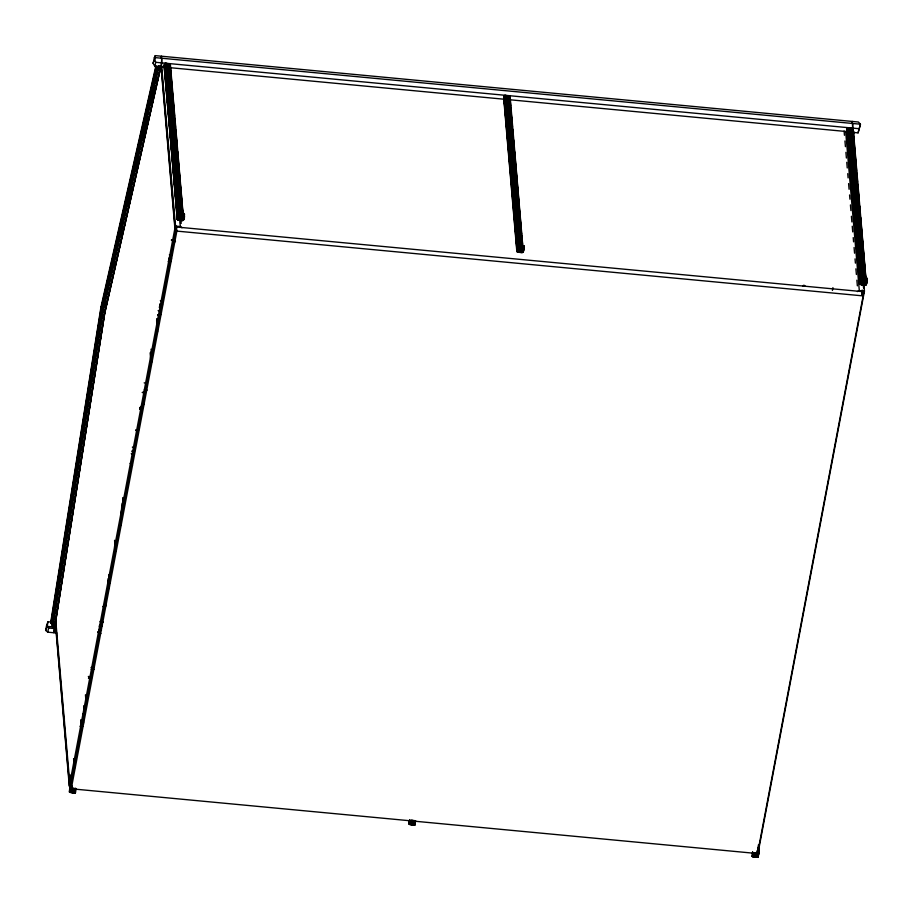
<?xml version="1.0" encoding="UTF-8"?>
<svg xmlns="http://www.w3.org/2000/svg" width="913" height="913" viewBox="0 0 913 913"><rect width="100%" height="100%" fill="white"/><g stroke="black" fill="none" stroke-linecap="round" stroke-linejoin="round"><path stroke-width="1.37" d="M757.927 850.094L758.988 846.796L757.927 850.46M758.806 847.013L758.635 851.042L758.338 845.689M757.916 850.87L758.577 850.688L759.102 847.002M752.392 856.428L758.258 857.296L759.125 847.709L757.995 847.241M161.213 57.063L161.396 56.172L161.852 62.883L161.065 67.06L154.913 66.478L153.053 63.214L155.256 55.625L858.403 122.022L860.457 124.214L858.06 132.864L853.141 132.408M852.719 123.483L852.708 128.105L852.251 121.406L852.069 122.296M161.863 58.249L161.042 66.832L165.299 67.231M177.088 217.705L179.222 213.037L183.935 213.482C185.978 222.35 181.881 220.318 177.636 219.634L164.078 65.976L165.173 63.294L170.366 64.264L183.125 214.35M184.494 214.464L183.89 217.305L178.537 216.689M522.829 246.43L510.082 96.333L504.878 95.374L504.216 95.785L517.169 250.493L518.926 245.118L524.21 246.111L522.556 252.604L521.072 251.497L519.919 252.422L519.36 251.337M524.199 247.035L523.594 249.386L518.881 248.941L518.344 245.985M865.57 277.906L862.066 277.518L860.366 283.509L860.286 280.325L860.4 281.718M865.969 278.83L853.221 128.733L848.017 127.774L847.013 129.988L860.08 283.806L865.695 285.004L867.316 281.352L867.35 278.511L860.845 277.449L859.681 280.542L860.811 281.113M758.52 851.703L758.623 846.534M758.555 851.19C758.429 848.143 759.993 849.809 757.927 849.98L757.094 857.318M69.947 785.454L69.993 787.976M70.141 785.351L69.81 786.675L70.952 786.869M70.29 785.625L69.97 786.504M70.347 785.226L69.776 787.2L70.906 787.326M70.369 785.465L70.267 787.257M71.659 785.18L70.826 792.518L69.548 791.948M757.619 850.003L756.797 857.25M758.84 851.361L758.806 850.722M120.379 525.534L121.68 507.035M120.573 525.899L122.171 503.131M121.509 516.553L122.205 506.601M121.589 517.545L122.593 503.314M122.787 500.472L122.993 497.619M122.08 516.016L123.381 497.517M122.216 515.685L123.426 498.601M70.096 787.177L70.952 786.139L70.175 792.45M757.299 850.95L758.509 851.064L758.783 852.183L758.771 853.062L757.379 853.027M758.509 851.064L758.589 853.016M70.826 792.518C75.756 788.798 66.341 787.12 71.773 787.257M69.89 788.775L69.913 787.177M758.326 853.13L758.429 852.091L757.208 851.977M71.088 792.507L75.402 792.815L75.847 788.524L75.357 789.677L70.643 789.231L69.776 787.782L69.605 792.085M69.776 787.782L69.548 792.256M71.979 788.318L71.397 792.564M72.241 788.33L71.659 792.564M75.984 788.638L72.812 788.387L72.23 792.61M73.12 788.433L72.538 792.678M73.394 788.444L72.812 792.667M73.691 788.49L73.108 792.735M73.964 788.501L73.382 792.724M74.261 788.535L73.679 792.781M74.535 788.547L73.953 792.781M74.832 788.592L74.25 792.838M75.357 789.677L75.585 788.273M409.777 820.935L409.629 819.988M409.8 820.034L410.348 821.301L415.575 821.666M410.462 820.285L409.88 824.53L415.118 824.895L415.404 821.266L415.118 824.895M415.689 820.719L411.375 820.353L410.804 824.587M411.683 820.399L411.101 824.644M411.957 820.41L411.375 824.633M412.254 820.456L411.672 824.701M412.528 820.467L411.946 824.69M412.824 820.502L412.242 824.747M413.098 820.513L412.516 824.747M413.395 820.559L412.813 824.804M413.669 820.57L413.087 824.804M413.966 820.616L413.384 824.861M414.24 820.627L413.657 824.85M414.548 820.673L413.954 824.918M415.187 820.73L414.605 824.975M752.266 856.143L752.563 852.206M752.677 853.119L752.632 852.251M752.7 852.32L752.278 856.474M752.769 852.388L753.487 853.701L758.714 854.066M754.252 852.742L753.67 856.987M754.515 852.753L753.933 856.987M754.823 852.799L754.241 857.045M755.085 852.81L754.515 857.033M755.393 852.856L754.811 857.102M755.667 852.868L755.085 857.09M755.964 852.902L755.382 857.147M756.238 852.913L755.656 857.147M756.535 852.959L755.953 857.204M756.809 852.97L756.226 857.204M757.105 853.016L756.523 857.261M758.771 853.062L757.744 857.375M758.383 852.833L758.669 853.952L758.486 852.81M69.434 792.005L69.708 788.364M71.967 792.621L72.812 788.387M74.9 792.895L75.574 788.923L75.402 792.815M409.366 820.319L409.127 823.743M409.88 824.53L409.252 824.336L409.481 820.582M410.53 824.587L411.375 820.353M414.981 823.48L415.232 820.878M752.392 856.736L752.791 853.062M753.02 856.93L753.602 852.685L753.008 852.491M758.167 855.686L758.418 853.393M155.838 66.113L100.989 306.928L50.774 622.095L52.886 627.048L54.529 627.208L104.744 312.041L160.859 65.69M50.888 623.476L101.103 308.309L156.271 66.113M51.596 623.499L101.811 308.32L156.979 66.124M52.292 625.964L102.507 310.785L158.303 65.827M52.589 625.998L102.804 310.831L158.6 65.862M52.886 627.048L103.101 311.881L159.216 65.531M175.969 229.528L174.897 228.376L160.973 66.17L104.812 312.725L54.62 627.904L104.858 312.52M53.49 625.964L53.319 626.934L47.179 626.386L45.65 630.415L47.796 632.173L53.935 632.755L54.734 628.578L48.583 627.996L46.723 624.732L48.047 621.764L51.733 622.118M45.65 630.415L46.723 624.732M47.179 626.386L48.047 621.764M154.377 60.247L155.256 55.625M47.796 632.173L48.583 627.996M154.913 66.478L155.701 62.301L154.137 57.519L860.457 124.214L858.06 132.864M164.078 65.976L164.488 66.9M71.876 786.276L69.297 786.036L175.342 226.059L180.489 226.538L181.972 227.782M862.899 291.681L176.506 227.006L70.917 784.666L71.26 788.775L757.539 853.575L863.139 295.903L862.785 291.806L862.26 294.602M71.26 788.775L176.86 231.103L176.506 227.006M518.881 248.941L517.568 252.205L516.724 250.185L503.714 98.456L504.216 95.785M847.013 129.988L846.853 130.856L847.972 131.438M832.405 290.437L832.93 287.652M862.192 290.094L862.431 295.025M861.381 281.17L865.547 281.09L866.14 277.906M758.418 851.099L864.451 291.121L863.846 284.023M104.858 312.725L160.973 66.375M853.358 134.759L853.986 131.986M105.577 306.437L106.524 302.283M114.456 267.623L115.723 262.088M121.749 235.748L123.015 230.202M128.402 206.635L130.297 198.315M130.936 195.542L132.202 189.995M136.642 170.594L139.495 158.12M143.934 138.708L148.682 117.914M152.174 102.667L155.975 86.027M156.614 83.266L157.881 77.719M159.467 70.78L160.414 66.626M177.442 215.845L178.64 213.482M178.081 216.073L177.773 218.766L178.64 213.916M179.222 213.037L178.058 218.047L177.898 216.552M177.145 219.04C178.069 220.855 179.701 213.882 178.092 215.639M179.861 213.106L179.37 215.89L180.432 213.151M178.754 215.651L178.446 219.508L177.989 220.17L177.35 219.497M180.146 213.254L179.37 215.89L178.286 215.605C176.608 217.545 177.852 220.227 178.218 216.335M182.68 215.959L182.041 217.02C178.811 214.897 179.964 222.452 177.236 219.325M180.717 213.3L179.884 215.982L181.014 213.208M180.101 216.826L179.222 219.805L178.286 219.691M180.386 216.974L179.347 220.193L177.636 219.634M181.288 213.357L180.454 216.039L181.584 213.265M180.671 216.883L179.644 220.079L178.594 219.588M180.957 217.032L179.918 220.25L178.503 220.181M181.87 213.414L181.025 216.096L182.155 213.311M181.242 216.94L180.215 220.136L179.165 219.634M181.527 217.089L179.918 220.25M182.44 213.471L181.596 216.153L182.726 213.368L169.886 63.739M181.813 216.986C180.123 222.544 179.016 218.412 180.489 226.538M182.098 217.146L181.071 220.353M183.011 213.516L182.166 216.198L179.233 215.468L177.647 216.107L164.511 63.705M182.383 217.043L181.356 220.238L179.735 219.691M183.559 216.758L183.308 215.856C172.203 214.19 184.78 218.412 183.296 213.425M182.668 217.191L181.641 220.41L180.797 219.371M183.935 213.482L183.057 216.13M184.506 214.03C182.532 221.95 183.97 214.623 183.251 217.226L182.212 220.467L181.367 219.417M183.924 218.104L184.483 215.457M178.389 219.999L182.851 220.524L184.472 216.438M504.878 95.374L517.477 248.302L518.344 245.551M518.481 246.248L517.226 251.109L516.884 249.317L517.785 248.153L517.568 249.181M518.926 245.118L517.762 250.128C517.043 252.422 518.002 246.442 516.849 250.265M517.055 251.577L518.458 247.731M519.851 245.323L519.018 248.005L519.577 245.175L506.658 95.545M519.52 248.998L518.481 252.216L516.952 251.406M520.433 245.38L519.725 247.925L518.904 247.902M519.805 248.907L518.938 251.885L517.568 252.205L503.965 97.12M520.718 245.289L519.954 247.902L518.744 247.834M520.09 249.055C520.718 251.086 517.842 253.985 517.842 250.767M521.003 245.437L520.227 248.074L517.625 248.142M520.376 248.964L519.349 252.159L516.849 251.109M521.574 245.494C522.441 249.375 517.317 248.427 520.148 245.232L507.24 95.591M520.661 249.112L519.634 252.33L518.481 252.216M520.946 249.009L519.919 252.216L517.603 250.995M522.909 246.019C521.437 244.878 522.11 249.671 519.794 247.765M521.232 249.158L520.513 251.805L518.299 251.657M521.528 249.066C522.11 250.63 519.634 254.054 519.052 251.429M522.715 245.597C523.514 249.249 518.983 248.359 517.888 247.103M521.802 249.215L520.775 252.433L519.634 252.33M522.099 249.123L521.072 252.319L519.931 251.383M523.001 245.506C524.119 247.914 519.908 248.496 522.887 248.188L523.411 248.804L523.092 247.72L517.797 247.72M522.384 249.272C523.046 251.337 520.25 253.905 519.623 251.486M523.651 245.563C521.928 247.332 523.617 249.489 522.887 248.188M523.092 248.074L521.916 252.547L521.072 251.497M523.64 249.694L524.21 246.111M523.48 250.413L524.188 247.526M524.176 248.519L523.172 252.091L521.346 252.49M860.149 283.315L861.484 277.951M860.366 283.509L862.066 277.518M860.08 283.806L861.621 278.648M847.355 128.185L860.366 279.914C860.765 281.683 861.644 278.488 862.02 281.341L860.982 284.559L860.194 283.977M867.316 281.352L866.734 281.786C862.477 278.545 861.815 287.766 860.343 283.11L847.184 129.053M862.945 281.307L861.347 284.662L859.852 282.585L846.922 130.445M863.23 281.455L862.351 284.445L861.347 284.662M863.515 281.364L862.488 284.559L861.233 284.479M864.428 277.735L863.595 280.405L860.4 280.2M863.801 281.512L862.192 284.673M864.086 281.409L863.059 284.616L861.644 284.548M849.798 127.946L862.637 277.62C859.818 281.021 866.095 281.706 864.999 277.792M864.371 281.569L862.762 284.73M850.368 127.991L863.207 277.678C859.738 281.136 865.387 281.843 865.284 277.94M865.57 277.849L864.805 280.474L861.689 279.812M864.657 281.466L863.789 284.445L862.842 284.331M864.942 281.615L863.915 284.833M865.855 277.997C866.289 282.277 862.26 279.583 865.798 279.755M865.239 281.524C865.535 285.073 861.564 284.833 865.695 285.004L867.327 280.417M865.513 281.672L864.485 284.89L863.721 284.274M865.809 281.581L864.782 284.776L862.271 284.274M866.779 277.963C864.349 280.302 867.727 282.197 866.152 280.337L863.755 280.462L863.378 279.732M865.901 283.578C867.578 276.593 862.454 288.519 866.311 284.491M866.152 282.745L867.35 278.511M867.339 278.944L866.22 284.069L866.791 281.101M867.339 279.435L866.175 283.954L860.891 282.962M178.069 216.564L177.83 217.659M178.218 216.826L177.807 218.207M178.206 217.819L178.069 218.207M183.867 216.438L183.387 215.651L178.172 215.034L177.305 218.835L177.476 216.164L177.784 217.602L177.145 218.184L164.169 65.508M183.935 217.123L183.593 217.362M183.639 219.314C182.805 217.716 183.479 220.809 183.912 218.606M517.694 248.427L517.637 250.573M517.922 248.907L517.774 250.288M523.309 249.443L523.651 248.701L523.537 249.5M523.628 250.676L523.081 251.668L522.761 251.178M860.925 280.553L860.754 282.939L860.833 280.827M866.346 283.989L866.699 281.375L866.22 284.069M866.779 282.094L866.106 283.76M153.053 63.214L153.932 61.228M178.526 215.559L177.841 216.176L178.777 214.167M182.977 218.835L183.262 219.554L183.775 219.017M518.47 247.229L517.545 248.256M517.545 249.728L517.603 248.621M523.571 248.519L523.023 247.937C519.394 248.051 521.266 248.895 521.859 245.392L508.952 95.762M860.685 280.656L861.61 279.629M861.062 281.307L860.674 282.128M866.779 281.592L866.483 283.795M177.864 217.1L177.989 216.347M183.125 218.538L183.148 219.246M523.081 251.668L523.503 250.561L523.206 251.589M860.708 281.581L861.062 280.805M866.654 282.437L866.38 282.95L865.969 282.243M183.445 217.146L183.627 217.796M183.308 218.709L183.502 219.508M517.637 249.055C516.804 251.68 517.283 245.38 517.009 250.915M860.651 281.158L860.639 282.083L860.742 281.021M860.731 282.026L860.651 283.167M178.081 217.682L177.373 218.275M183.581 217.283L183.844 216.906M517.808 249.226L517.329 249.957M860.948 281.626L860.217 281.969M177.841 217.032L177.396 216.666M177.681 218.755L177.305 217.18M523.126 249.637L523.092 249.044M523.195 250.516L522.944 250.904M860.514 281.786C860.525 279.892 860.149 285.427 860.776 281.455M866.289 281.626L866.437 281.763M517.933 248.404L517.477 249.329L516.975 248.85M183.342 216.723L183.171 217.728L183.513 217.26M517.112 251.075L517.169 250.493M860.251 283.475L860.388 280.565L860.685 281.512L847.275 128.585M865.969 283.019L866.117 282.574M177.624 217.454L177.521 216.415M177.305 218.835L177.225 217.682M517.511 248.758L516.918 250.641M523.046 248.793L523.149 249.226M860.4 282.482L860.24 281.147M177.989 217.397L177.407 217.442M182.532 216.05L178.925 215.662M181.059 219.519L181.938 220.295L183.114 216.621M519.474 247.959L520.524 247.959L521.289 245.335L508.381 95.705M523.138 251.086L517.751 250.55M860.491 280.588L862.009 280.097M862.26 279.869L865.01 280.679L865.604 279.971M177.213 218.572L164.431 64.115M183.456 216.507L182.92 215.719L183.034 217.796L183.387 216.974M860.32 282.254L860.32 283.053M865.832 282.448L866.232 281.444M865.889 282.779L866.049 281.706M517.397 250.835L517.123 249.523M522.818 248.69L522.875 249.808L523.012 248.473M859.989 282.665L860.194 280.782M522.567 247.822L521.745 249.101L518.242 248.77M522.647 249.626L521.643 252.376L520.501 251.44M758.897 847.253L757.916 849.763M759.045 848.029L758.635 848.645M758.623 847.937L758.749 848.611M141.949 405.532L144.014 403.614M139.746 407.78L143.877 403.945M139.655 408.488L144.071 404.311M139.86 408.853L142.428 406.411M139.723 409.184L142.816 406.308M183.467 220.01C182.691 221.46 180.945 218.458 182.212 220.467M517.477 248.302L518.162 247.743M523.172 252.091L522.168 252.467M860.617 280.702L861.301 280.143M183.604 219.805L177.75 219.246M523.32 251.885L517.454 251.326M860.765 280.542L861.37 280.04M866.448 284.285L860.594 283.726M178.332 215.685L177.704 216.198L178.457 215.662L165.173 63.294M182.577 220.569L183.33 220.09M518.048 247.754L517.409 248.279L517.991 247.674M860.548 280.679L861.244 280.177L848.017 127.774M865.421 285.05L866.608 283.954M178.001 215.89L178.594 215.411M183.753 219.474L177.898 218.926M517.705 247.959L518.299 247.491M523.469 251.554L520.809 251.703L521.768 252.627M860.845 280.359L861.438 279.892M182.463 220.387L183.011 219.588L180.306 219.748M865.307 284.867L866.175 284.571M183.912 219.029L178.046 218.481M517.294 248.028L517.945 247.537M860.434 280.428L863.093 280.302L863.858 277.689L850.95 128.048M517.26 247.8L517.911 247.343M860.366 279.914L865.444 280.428M864.451 291.121L859.304 290.642L857.41 291.567M69.742 783.708L71.203 782.806L70.712 777.123M862.557 294.363L864.018 293.45L863.778 290.608M181.79 215.936L183.707 216.735M519.314 247.891L521.665 248.074L522.43 245.449L509.591 95.819M861.735 280.006L863.367 280.474L864.143 277.837L851.213 128.197M860.411 282.939L860.286 282.197M75.186 792.61L75.06 792.028M409.538 820.719L409.252 824.028M758.429 853.723L758.258 857.296L757.904 856.816M103.329 606.243L106.011 605.182M103.295 606.415L106.011 605.365M103.272 606.666L105.976 605.616M103.272 606.837L105.942 605.787M182.064 220.558L178.8 220.067M521.494 252.456L518.207 252.262M519.782 252.296L518.093 252.079M862.922 284.696L862.1 284.422M865.376 280.519L863.07 279.812M863.995 284.434L865.056 284.947M520.227 252.308L521.528 252.399M863.413 284.377L862.682 284.479M179.964 215.194L178.88 215.525M182.668 215.799L180.694 215.902M522.373 247.868L520.57 247.925M518.801 251.646L520.376 252.296M865.513 280.268L863.812 280.553L863.641 279.869M179.656 215.285C178.868 216.176 181.036 216.381 179.393 215.148M518.219 251.223L516.781 250.71M861.05 283.726L859.989 283.509M177.316 216.575L176.837 216.061L178.001 212.98L183.205 213.939M522.145 245.54L517.705 245.049L516.884 246.339L517.032 248.656M864.794 279.983L866.791 280.668M804.376 285.37L803.566 285.29M138.742 429.236L135.911 430.08L138.742 429.407M135.889 430.32L138.719 429.646M135.889 430.491L138.685 429.806M157.755 315.042L160.608 314.529M157.721 315.247L160.608 314.745M157.709 315.464L160.574 314.951M409.412 823.458L409.252 824.336M758.931 851.281L758.851 852.171M752.552 855.858L752.449 856.565M155.701 62.301L858.848 128.687M170.971 67.767L504.341 99.243M510.013 99.779L847.641 131.655M179.165 216.86L179.815 216.929M862.02 281.341L862.659 281.398M521.334 251.646L521.985 251.714M866.015 284.422L860.742 283.395M522.065 252.148L520.193 251.543M802.789 285.883L805.357 286.134M176.86 231.103L863.139 295.903M169.339 254.875L172.169 255.138M168.7 258.185L171.541 258.459M168.608 259.338L171.439 259.612M168.152 261.358L170.982 261.62M160.346 300.674L163.176 300.936M159.718 303.995L162.548 304.257M159.627 305.147L162.457 305.41M159.159 307.156L161.989 307.419M158.12 310.637L160.962 310.899M104.744 312.041L103.101 311.881L100.989 306.928M144.163 382.855L146.993 383.129M144.265 389.862L147.096 390.136M142.439 392.305L145.281 392.567M142.268 392.567L145.099 392.83M132.351 447.119L135.181 447.381M131.632 451.159L134.462 451.421M131.221 453.727L134.051 453.989M100.133 621.331L102.964 621.593M100.247 621.981L103.078 622.244M99.597 624.675L102.439 624.937M99.083 626.09L101.914 626.352M98.661 630.084L101.491 630.347M56.766 632.96L53.935 632.686L54.369 624.321M91.003 667.471L93.834 667.745M91.152 669.183L93.982 669.457M88.321 676.487L91.163 676.75M88.629 678.017L91.46 678.279M88.47 678.199L91.3 678.462M79.933 726.2L82.763 726.474M757.995 848.086L759.125 848.508M757.973 849.01L759.102 849.352M864.223 279.926L865.319 280.565M864.063 284.81L863.253 284.525M862.351 284.639L861.53 284.365M181.219 220.33L180.489 219.462M180.078 220.227L179.347 219.36M171.473 239.765L175.444 241.454M171.484 240.062L175.444 241.66M171.45 240.279L174.086 241.34M98.068 631.785L100.59 633.234M97.999 632.116L100.59 633.462M100.567 633.69L97.999 632.332L100.533 633.782M758.577 851.475L758.897 850.562M862.842 279.914L866.254 280.759M521.163 247.914L522.304 248.028L521.449 247.868M180.34 215.936L178.206 215.274L177.59 215.947M861.929 279.709L862.796 280.428L863.561 277.78L850.642 128.14M130.137 463.405L132.488 465.185M177.008 218.116L177.556 219.188L177.065 218.629M866.083 280.485L866.631 281.09M522.944 248.085L523.491 248.69M183.239 216.004L183.787 216.621M866.551 281.204L864.531 279.834M860.445 283.932L860.982 284.559M517.306 251.532L517.842 252.159M177.601 219.462L178.138 220.079M865.809 280.382L866.3 280.976M522.67 247.982L523.16 248.576M866.471 281.25L865.844 280.519M860.32 284.011L860.833 284.651M517.18 251.611L517.694 252.25M183.114 216.141L183.627 216.78M177.476 219.542L177.989 220.17M522.715 248.119L523.206 248.735L522.761 248.199M182.999 216.05L183.502 216.666M758.931 849.786L758.669 848.919M865.262 280.542L865.102 279.892M523.343 251.395L523.126 250.721M865.958 281.09L865.969 281.809L865.695 279.515M516.884 249.317L503.873 97.588M183.262 217.42L183.068 217.465M177.259 216.78L177.544 218.013M516.929 249.763L517.192 250.653M183.148 216.963L183.445 217.83M517.26 250.082L517.02 249.249M861.998 280.165L862.99 277.723L850.06 128.082M518.664 252.136L518.481 251.383M862.5 279.766L863.938 280.531L864.714 277.894L851.783 128.242M853.176 131.016L853.895 139.495M854.146 142.314L855.721 160.677M855.96 163.495L856.565 170.56M856.805 173.379L857.535 181.858M857.775 184.677L859.35 203.04M859.59 205.859L860.32 214.338M860.56 217.157L862.134 235.52M862.374 238.339L862.979 245.403M863.219 248.222L863.949 256.701M864.189 259.52L864.794 266.585M865.033 269.403L865.764 277.883M852.731 128.219L865.672 278.339M853.141 134.531L853.518 139.472M854.112 145.829L854.488 150.771M854.967 156.42L855.435 161.361M855.926 167.011L856.291 171.245M856.896 178.297L857.261 182.543M857.741 188.192L858.117 193.134M858.711 199.479L859.076 203.725M859.555 209.374L859.932 214.315M860.525 220.661L860.902 225.614M861.37 230.555L861.746 235.497M862.34 241.842L862.705 246.088M863.184 251.737L863.675 257.386M864.155 263.024L864.52 267.269M865.01 273.626L865.786 282.026M853.176 136.402L853.438 139.883M854.146 147.701L854.385 150.531M854.99 157.584L855.355 161.818M855.96 168.882L856.2 171.712M856.805 178.765L857.067 182.246M857.775 190.064L858.037 193.545M858.619 199.947L858.882 203.428M859.59 211.245L859.852 214.726M860.457 221.779L860.799 225.363M861.404 232.427L861.644 235.257M862.271 242.961L862.614 246.544M863.219 253.609L863.481 257.089M864.189 264.907L864.428 267.726M865.033 274.79L865.547 281.09M852.091 128.162L864.919 277.837M851.521 128.105L864.349 277.78M863.572 283.76L863.938 288.029M863.287 284.924L863.527 287.766M849.489 128.025L862.329 277.712M849.227 127.888L862.066 277.575M848.919 127.98L861.758 277.655M848.656 127.831L861.495 277.518M862.055 290.437L862.42 295.047L862.02 290.791M845.666 131.552L859.304 290.642M844.091 131.038L844.457 135.295M844.947 140.979L845.427 146.662M845.917 152.345L846.408 158.029M846.773 162.286L847.253 167.969M847.743 173.653L848.109 177.909M848.599 183.593L849.079 189.276M849.569 194.96L849.935 199.217M850.425 204.9L850.905 210.583M851.395 216.267L851.886 221.95M852.251 226.207L852.731 231.891M853.221 237.574L853.587 241.831M854.077 247.514L854.568 253.198M855.047 258.881L855.413 263.138M855.903 268.821L856.394 274.505M856.873 280.188L857.364 285.86M758.498 844.514L758.863 848.782M757.311 850.836L757.539 853.575M509.911 97.212L510.641 105.68M510.778 108.259L512.455 126.861M512.604 129.441L513.323 137.909M513.54 139.575L514.27 148.043M514.51 150.862L515.137 159.09M515.366 160.756L516.085 169.225M516.324 172.043L517.899 190.406M518.15 193.225L519.737 212.752M519.965 214.407L521.551 233.933M521.779 235.588L522.498 244.068M509.876 100.715L510.253 105.657M510.846 112.014L511.223 116.955M511.691 121.897L512.067 126.839M512.661 133.195L512.935 137.897M513.517 143.079L513.996 148.728M514.476 154.377L514.761 159.079M515.331 164.26L515.811 169.909M516.302 175.558L516.667 180.5M517.157 186.149L517.523 190.383M518.116 196.74L518.481 201.682M519.086 208.038L519.36 212.74M519.931 217.922L520.307 222.863M520.901 229.22L521.175 233.922M521.745 239.103L522.225 244.752M522.476 247.571L522.556 250.094M509.933 103.249L510.173 106.068M510.778 113.132L511.029 115.951M512.604 134.314L512.844 137.133M513.562 145.612L513.814 148.431M515.389 166.794L515.628 169.613M516.347 178.081L516.598 180.911M517.203 187.975L517.443 190.794M519.018 209.157L519.257 211.976M520.832 230.338L521.072 233.157M521.802 241.625L522.042 244.456M508.644 95.842L521.471 245.529M508.073 95.797L520.901 245.471M507.811 95.648L520.638 245.335M507.502 95.739L520.33 245.426M506.932 95.682L519.759 245.369M506.35 95.625L519.189 245.312M506.087 95.488L518.926 245.175M505.779 95.58L518.789 247.309M505.517 95.431L518.527 247.161M504.136 96.185L517.157 248.633M170.229 66.295L171.906 84.898M172.043 87.477L172.774 95.956M172.991 97.611L173.721 106.079M173.961 108.909L174.566 115.962M174.805 118.793L175.536 127.261M175.775 130.091L177.35 148.442M177.59 151.273L179.188 170.788M179.405 172.454L180.135 180.922M180.272 183.502L181.002 191.97M181.219 193.636L181.949 202.104M182.086 204.683L182.794 211.987M170.297 70.05L170.674 75.003M171.142 79.933L171.518 84.886M172.112 91.232L172.386 95.933M172.956 101.115L173.447 106.764M173.927 112.413L174.292 116.647M174.782 123.004L175.262 127.946M175.741 133.595L176.118 138.548M176.711 144.893L176.962 148.431M177.556 154.776L177.932 159.729M178.526 166.075L178.8 170.777M179.37 175.958L179.747 180.911M180.34 187.256L180.614 191.958M181.185 197.14L181.676 202.789M182.155 208.438L182.52 212.672M182.76 215.502L182.954 218.264M170.229 71.168L170.469 73.987M172.043 92.35L172.283 95.169M173.014 103.648L173.253 106.467M174.828 124.83L175.068 127.649M175.798 136.128L176.038 138.947M176.643 146.012L176.882 148.83M178.457 167.193L178.697 170.012M180.272 188.375L180.523 191.194M181.242 199.673L181.482 202.492M182.098 209.556L182.338 212.375M169.247 63.682L182.075 213.368M168.939 63.773L181.767 213.448M168.677 63.625L181.504 213.311M168.369 63.716L181.196 213.402M168.095 63.568L180.934 213.254M167.787 63.659L180.626 213.345M167.524 63.522L180.363 213.197M180.82 219.166L181.185 223.423M167.216 63.613L180.055 213.288M166.953 63.465L179.793 213.151M166.645 63.556L179.484 213.231M166.383 63.408L179.222 213.094M166.075 63.499L178.914 213.186M165.812 63.362L178.64 213.037M164.34 64.583L177.499 218.629M175.604 225.26L175.867 230.224L161.578 65.542M161.293 66.695L175.056 227.2M157.173 318.774L157.778 325.873M156.933 318.751L157.789 328.68M156.602 320.509L157.55 332.012M151.056 349.154L151.661 356.241M151.067 351.973L151.912 361.902M150.85 358.489L151.09 361.331M150.131 352.795L151.102 364.139M114.81 540.428L115.666 550.356M114.57 540.405L115.552 551.749M114.604 546.408L115.335 554.921M114.582 546.567L115.312 555.081M109.058 575.053L109.298 577.895M108.83 575.03L109.56 583.544M108.487 580.143L109.092 587.23M108.133 578.694L108.978 588.623M85.445 694.77L86.267 704.87M84.213 705.852L84.818 712.95M84.019 705.84L84.624 712.927M83.015 714.217L83.505 719.889M82.821 714.194L83.551 722.708M82.638 714.137L83.46 724.237M81.154 719.661L81.873 728.175M81.12 719.866L81.839 728.38M74.421 758.646L75.151 767.16M74.033 758.6L74.763 767.125M73.588 758.623L74.444 768.563M70.758 775L71.34 782.464M70.609 782.635L70.849 785.477M64.184 716.614L64.424 719.433M69.856 784.027L55.739 620.361L55.294 622.677L69.297 786.036M55.453 621.525L69.456 784.872M758.749 847.983L758.669 849.467"/></g></svg>
